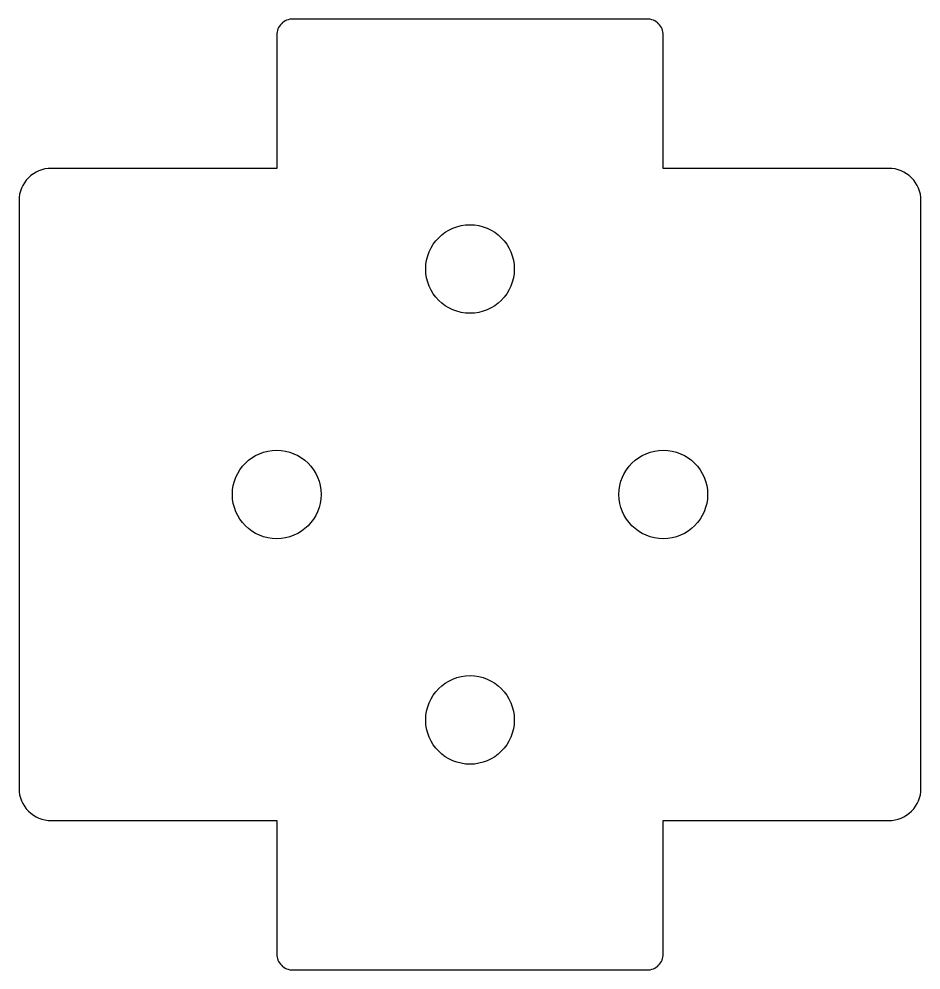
# Model space of a CAD drawing. Header units: millimetres. Extents: x -14 to 14, y 13 to 42.5.
import ezdxf

# ---------------------------------------------------------------- set-up
doc = ezdxf.new("R2010")
doc.units = ezdxf.units.MM
doc.layers.get('0').update_dxf_attribs({"linetype": 'CONTINUOUS'})

msp = doc.modelspace()

# ---------------------------------------------------------------- linework, layer by layer
msp.add_lwpolyline([(5.5, 13, 0.414214), (6, 13.5), (6, 17.638), (13, 17.638, 0.414214), (14, 18.638), (14, 36.888, 0.414214), (13, 37.888), (6, 37.888), (6, 42.025, 0.414214), (5.5, 42.525), (-5.5, 42.525, 0.414214), (-6, 42.025), (-6, 37.888), (-13, 37.888, 0.414214), (-14, 36.888), (-14, 18.638, 0.414214), (-13, 17.638), (-6, 17.638), (-6, 13.5, 0.414214), (-5.5, 13)], format="xyb", close=True)
for centre in [(0, 34.763), (-6, 27.763), (6, 27.763), (0, 20.763)]:
    msp.add_circle(centre, 1.375)

doc.saveas('drawing.dxf')
